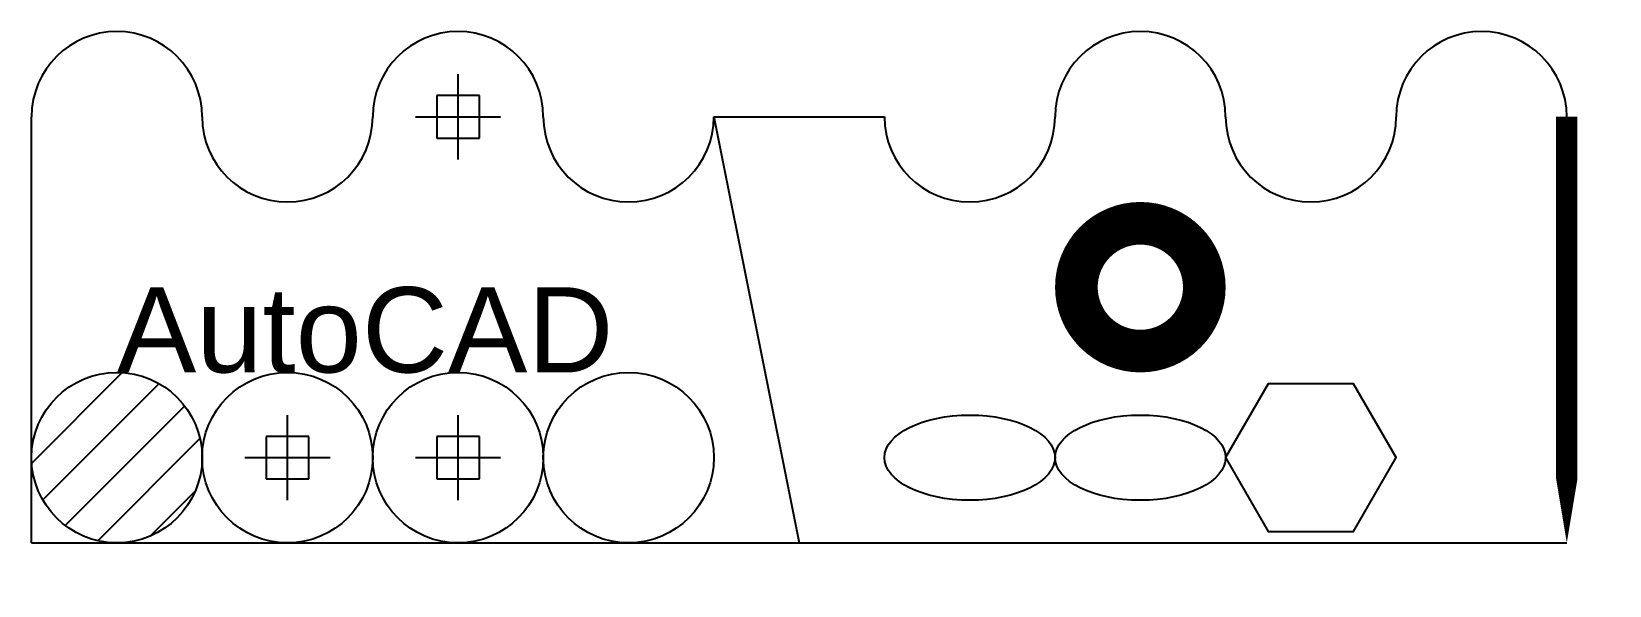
# Model space of a CAD drawing. Header units: millimetres. Extents: x 1986.9 to 2023.9, y 1225.3 to 1238.3.
import ezdxf

# ---------------------------------------------------------------- set-up
doc = ezdxf.new("R2010")
doc.units = ezdxf.units.MM
doc.header["$PDMODE"] = 66
doc.styles.add('Annotative', font='arial.ttf')

msp = doc.modelspace()

# ---------------------------------------------------------------- hatches: boundary and pattern name
h = msp.add_hatch()
h.set_pattern_fill('LINE', color=256, scale=0.25, angle=45)
h.set_pattern_definition([(45, (1983.873, 1221.82305), (-0.561266, 0.561266), [])])
h.paths.add_polyline_path([(1986.873, 1228.323, 1), (1990.873, 1228.323, 1)])

# ---------------------------------------------------------------- linework, layer by layer
at = {"color": 242, "true_color": 0xcd2027}
for q in [(1986.873, 1236.323), (2004.873, 1226.323)]:
    msp.add_line((1986.873, 1226.323), q, dxfattribs=at)
at = {"color": 177, "true_color": 0x293189}
for p, q in [((2002.873, 1236.323), (2006.873, 1236.323)), ((2002.873, 1236.323), (2004.873, 1226.323)), ((2004.873, 1226.323), (2022.873, 1226.323))]:
    msp.add_line(p, q, dxfattribs=at)
msp.add_lwpolyline([(2022.873, 1236.323, 0.5, 0.5, 0), (2022.873, 1232.323, 2, 0, 0), (2022.873, 1226.323, 0, 0, 0)], format="xyseb", dxfattribs=at)
at = {"color": 18, "true_color": 0x000000, "const_width": 1}
msp.add_lwpolyline([(2011.373, 1232.323, 1), (2014.373, 1232.323, 1)], format="xyb", close=True, dxfattribs=at)
msp.add_lwpolyline([(2015.873, 1230.055), (2014.873, 1228.323), (2015.873, 1226.591), (2017.873, 1226.591), (2018.873, 1228.323), (2017.873, 1230.055)], close=True)
for centre in [(1988.873, 1228.323), (1992.873, 1228.323), (1996.873, 1228.323), (2000.873, 1228.323)]:
    msp.add_circle(centre, 2)
at = {"color": 242, "true_color": 0xcd2027}
for centre, start, end in [((1988.873, 1236.323), 0, 180), ((1996.873, 1236.323), 0, 180), ((1992.873, 1236.323), 180, 0), ((2000.873, 1236.323), 180, 0)]:
    msp.add_arc(centre, 2, start, end, dxfattribs=at)
at = {"color": 177, "true_color": 0x293189}
for centre, start, end in [((2012.873, 1236.323), 0, 180), ((2020.873, 1236.323), 0, 180), ((2008.873, 1236.323), 180, 0), ((2016.873, 1236.323), 180, 0)]:
    msp.add_arc(centre, 2, start, end, dxfattribs=at)
for centre in [(2008.873, 1228.323), (2012.873, 1228.323)]:
    msp.add_ellipse(centre, major_axis=(-2, 0), ratio=0.5)
for p in [(1996.873, 1236.323), (1992.873, 1228.323), (1996.873, 1228.323)]:
    msp.add_point(p)

# ---------------------------------------------------------------- texts
at = {"lineweight": 0, "style": 'Annotative'}
msp.add_text('AutoCAD', height=2, dxfattribs=at).set_placement((1988.873, 1230.323))

doc.saveas('drawing.dxf')
